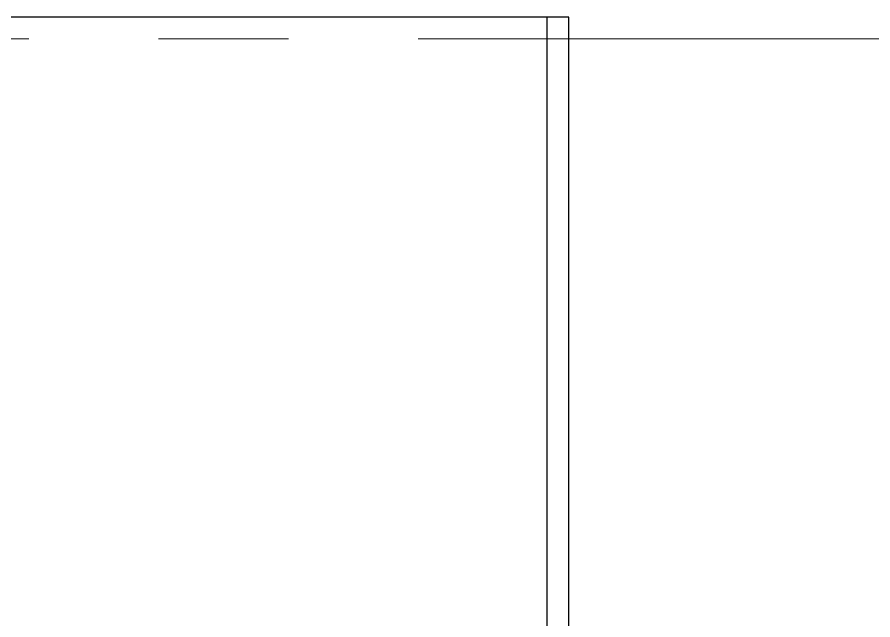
# Model space of a CAD drawing. Header units: millimetres. Extents: x 573003 to 1294762, y -9906 to 413061.
# Drawn here: x 756266 to 758245, y 150631 to 152026 of the extents above; entities that cross this region are included whole.
import ezdxf

# ---------------------------------------------------------------- set-up
doc = ezdxf.new("R2010")
doc.units = ezdxf.units.MM
doc.header["$MEASUREMENT"] = 0
doc.linetypes.add('IMPORT-CE', pattern=[135, 90, -15, 15, -15])
doc.layers.add('A-ELEV-13FINE', color=8, linetype='Continuous')
doc.layers.add('A-ELEV-15FINE', color=1, linetype='Continuous')
doc.layers.add('KT-Net truc', color=18, linetype='Continuous', lineweight=15)

msp = doc.modelspace()

# ---------------------------------------------------------------- linework, layer by layer
at = {"layer": 'A-ELEV-13FINE', "extrusion": (7.0812e-19, 1.15182e-05, 1)}
msp.add_line((757491.8, 152025.6, -2), (746911.1, 152025.6, -2), dxfattribs=at)
at = {"layer": 'A-ELEV-15FINE', "extrusion": (-1.48505e-07, 1.17382e-05, 1)}
msp.add_line((757541.8, 152025.6, -2), (757491.8, 152025.6, -2), dxfattribs=at)
at = {"layer": 'A-ELEV-15FINE', "extrusion": (-1.48505e-07, 1.17382e-05, 1), "elevation": -0.4}
for points in [[(757491.8, 150286.6), (757491.8, 152025.6)], [(757541.8, 150286.6), (757541.8, 152025.6)]]:
    msp.add_lwpolyline(points, dxfattribs=at)
at = {"layer": 'KT-Net truc', "linetype": 'IMPORT-CE', "ltscale": 20}
msp.add_line((727493.5, 151975.6, 0), (769597.7, 151975.6, 0), dxfattribs=at)

doc.saveas('drawing.dxf')
